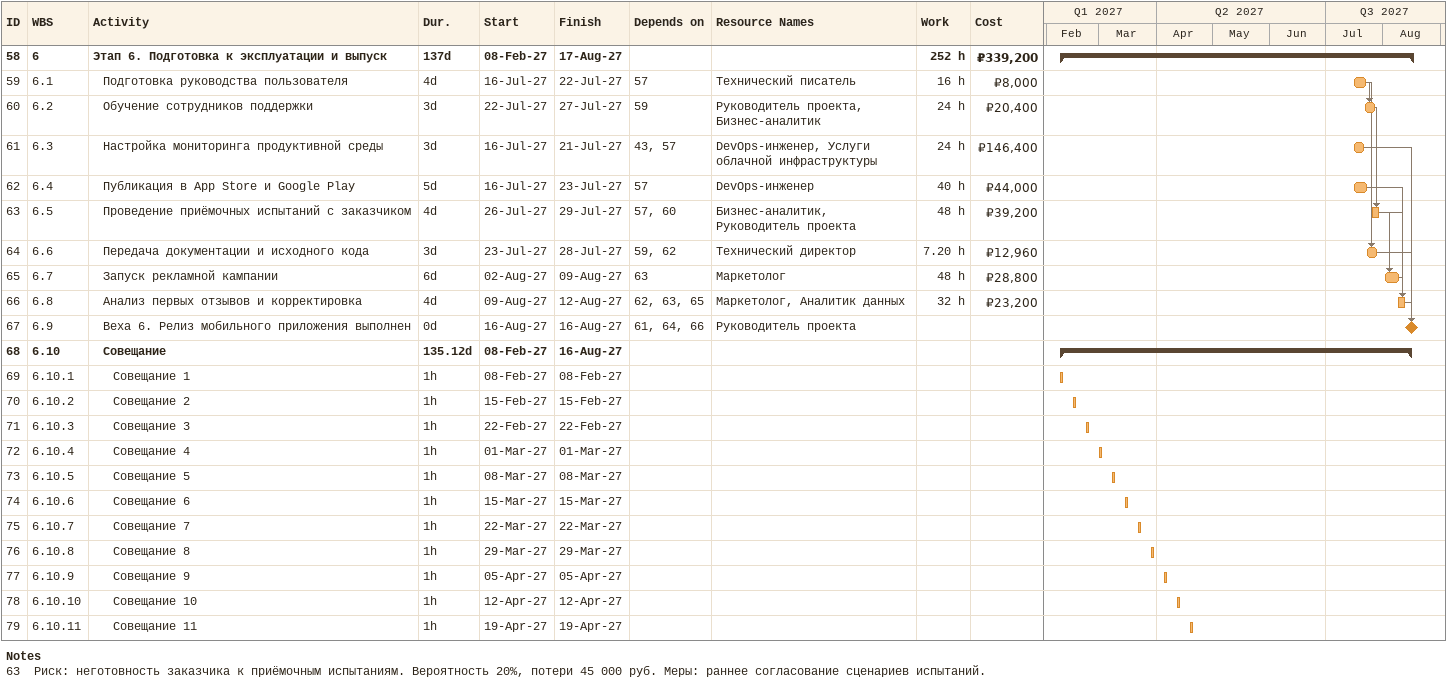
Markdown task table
| ID | WBS | Task | Duration | Start | Finish | Predecessors | Resources | Work (h) | Cost (₽) |
|---|---|---|---|---|---|---|---|---|---|
| 58 | 6 | **Этап 6. Подготовка к эксплуатации и выпуск** | 137d | 2027-02-08 | 2027-08-17 |  |  | 252 | 339200 |
| 59 | 6.1 | Подготовка руководства пользователя | 4d | 2027-07-16 | 2027-07-22 | 57 | Технический писатель | 16 | 8000 |
| 60 | 6.2 | Обучение сотрудников поддержки | 3d | 2027-07-22 | 2027-07-27 | 59 | Руководитель проекта, Бизнес-аналитик | 24 | 20400 |
| 61 | 6.3 | Настройка мониторинга продуктивной среды | 3d | 2027-07-16 | 2027-07-21 | 43, 57 | DevOps-инженер, Услуги облачной инфраструктуры | 24 | 146400 |
| 62 | 6.4 | Публикация в App Store и Google Play | 5d | 2027-07-16 | 2027-07-23 | 57 | DevOps-инженер | 40 | 44000 |
| 63 | 6.5 | Проведение приёмочных испытаний с заказчиком | 4d | 2027-07-26 | 2027-07-29 | 57, 60 | Бизнес-аналитик, Руководитель проекта | 48 | 39200 |
| 64 | 6.6 | Передача документации и исходного кода | 3d | 2027-07-23 | 2027-07-28 | 59, 62 | Технический директор | 7.20 | 12960 |
| 65 | 6.7 | Запуск рекламной кампании | 6d | 2027-08-02 | 2027-08-09 | 63 | Маркетолог | 48 | 28800 |
| 66 | 6.8 | Анализ первых отзывов и корректировка | 4d | 2027-08-09 | 2027-08-12 | 62, 63, 65 | Маркетолог, Аналитик данных | 32 | 23200 |
| 67 | 6.9 | Веха 6. Релиз мобильного приложения выполнен | 0d | 2027-08-16 | 2027-08-16 | 61, 64, 66 | Руководитель проекта |  |  |
| 68 | 6.10 | **Совещание** | 135.12d | 2027-02-08 | 2027-08-16 |  |  |  |  |
| 69 | 6.10.1 | Совещание 1 | 1h | 2027-02-08 | 2027-02-08 |  |  |  |  |
| 70 | 6.10.2 | Совещание 2 | 1h | 2027-02-15 | 2027-02-15 |  |  |  |  |
| 71 | 6.10.3 | Совещание 3 | 1h | 2027-02-22 | 2027-02-22 |  |  |  |  |
| 72 | 6.10.4 | Совещание 4 | 1h | 2027-03-01 | 2027-03-01 |  |  |  |  |
| 73 | 6.10.5 | Совещание 5 | 1h | 2027-03-08 | 2027-03-08 |  |  |  |  |
| 74 | 6.10.6 | Совещание 6 | 1h | 2027-03-15 | 2027-03-15 |  |  |  |  |
| 75 | 6.10.7 | Совещание 7 | 1h | 2027-03-22 | 2027-03-22 |  |  |  |  |
| 76 | 6.10.8 | Совещание 8 | 1h | 2027-03-29 | 2027-03-29 |  |  |  |  |
| 77 | 6.10.9 | Совещание 9 | 1h | 2027-04-05 | 2027-04-05 |  |  |  |  |
| 78 | 6.10.10 | Совещание 10 | 1h | 2027-04-12 | 2027-04-12 |  |  |  |  |
| 79 | 6.10.11 | Совещание 11 | 1h | 2027-04-19 | 2027-04-19 |  |  |  |  |

Notes
- 63: Риск: неготовность заказчика к приёмочным испытаниям. Вероятность 20%, потери 45 000 руб. Меры: раннее согласование сценариев испытаний.
